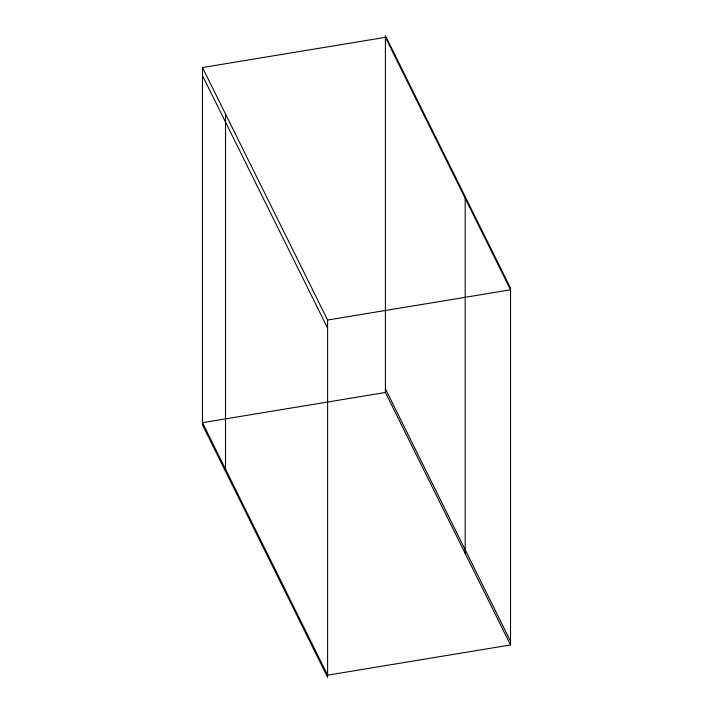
<?xml version="1.0" encoding="UTF-8"?>
<svg xmlns="http://www.w3.org/2000/svg" width="713" height="713" viewBox="0 0 713 713"><rect width="100%" height="100%" fill="white"/><g stroke="black" fill="none" stroke-linecap="round" stroke-linejoin="round"><path stroke-width="1.07" d="M202.474 67.539L385.403 37.317L510.526 289.808L327.606 320.03L202.474 67.539L202.474 424.859L327.606 677.35L327.606 320.03M385.403 392.471L202.474 422.684L327.606 675.175L510.526 644.962L510.526 288.141L385.403 35.65L385.403 392.471L510.526 644.962M385.403 388.781L510.526 641.272M202.474 75.623L327.606 328.123M465.188 196.645L465.188 553.466M225.513 114.018L225.513 471.346"/></g></svg>
